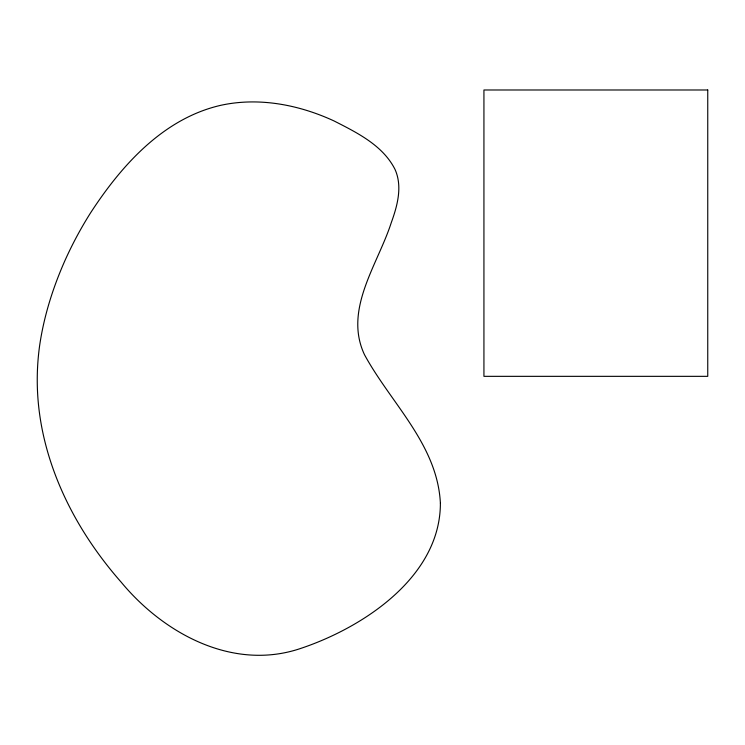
<?xml version="1.0" encoding="UTF-8"?>
<svg xmlns="http://www.w3.org/2000/svg" width="745" height="745" viewBox="0 0 745 745"><rect width="100%" height="100%" fill="white"/><g stroke="black" fill="none" stroke-linecap="round" stroke-linejoin="round"><path stroke-width="1.12" d="M440.388 503.173C440.463 576.677 363.597 627.271 301.278 648.243C233.539 671.552 164.002 633.902 121.174 582.162A386.255 386.255 0 0 1 95.332 549.428C63.334 504.086 41.105 450.772 37.706 394.99A248.56 248.56 0 0 1 39.625 345.652C43.89 316.308 52.886 287.821 64.871 260.75A380.416 380.416 0 0 1 90.76 212.567C121.584 165.25 163.388 118.502 220.641 105.343C258.86 96.943 298.978 104.728 334.067 120.96C357.013 132.657 382.865 145.322 395.008 169.385C402.738 186.632 397.308 206.011 391.209 222.848C377.687 264.764 343.371 309.622 364.473 354.667C390.911 403.352 437.389 444.495 440.388 503.173M707.75 89.987L483.933 89.987L483.933 376.337L707.75 376.337L707.75 89.987"/></g></svg>
